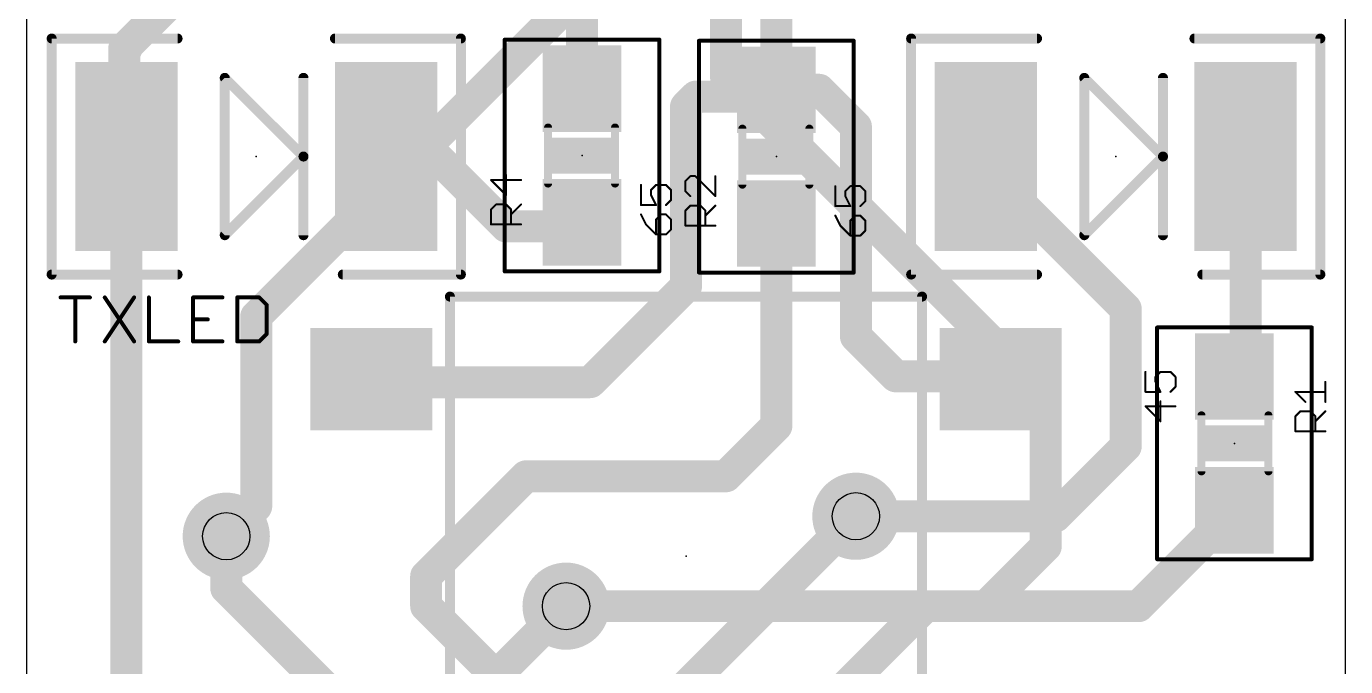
# Model space of a CAD drawing. Extents: x 0 to 16.8, y 0 to 26.7.
# Drawn here: x 0 to 16.76, y 9.01 to 17.15 of the extents above; entities that cross this region are included whole.
import ezdxf

# ---------------------------------------------------------------- set-up
doc = ezdxf.new("R2010")
doc.units = 0
for name, color, linetype in [('1', 22, 'CONTINUOUS'), ('16', 175, 'CONTINUOUS'), ('18', 82, 'CONTINUOUS'), ('20', 7, 'CONTINUOUS'), ('21', 253, 'CONTINUOUS'), ('23', 7, 'CONTINUOUS'), ('25', 253, 'CONTINUOUS'), ('27', 253, 'CONTINUOUS'), ('35', 253, 'CONTINUOUS'), ('39', 22, 'CONTINUOUS'), ('44', 253, 'CONTINUOUS'), ('51', 253, 'CONTINUOUS')]:
    doc.layers.add(name, color=color, linetype=linetype)

# ---------------------------------------------------------------- blocks, each defined once
blk = doc.blocks.new('RECT')
blk.add_solid([(-0.5, -0.5), (0.5, -0.5), (-0.5, 0.5), (0.5, 0.5)])
blk = doc.blocks.new('ROUNDV')
at = {"const_width": 0.5}
blk.add_lwpolyline([(0, -0.25, 1), (0, 0.25, 1), (0, -0.25)], format="xyb", dxfattribs=at)

msp = doc.modelspace()

# ---------------------------------------------------------------- linework, layer by layer
at = {"layer": '1', "const_width": 0.4064}
for points in [[(1.2427, 16.8637), (3.302, 18.923)], [(7.0612, 16.3567), (7.0612, 17.7038)], [(9.5304, 16.3423), (9.5304, 17.5314)], [(1.2427, 16.8637), (1.271, 16.8637)], [(1.2427, 16.8637), (1.2427, 15.5223)], [(8.382, 16.129), (8.509, 16.256)], [(8.509, 16.256), (9.4442, 16.256)], [(9.4442, 16.256), (9.5304, 16.3423)], [(9.5304, 16.3423), (10.0737, 16.3423)], [(10.0737, 16.3423), (10.541, 15.875)], [(8.382, 13.843), (8.382, 16.129)], [(10.541, 15.875), (10.541, 13.208)], [(1.2427, 15.5223), (1.271, 15.494)], [(1.271, 5.334), (1.271, 15.494)], [(4.571, 15.494), (5.207, 15.494)], [(5.207, 15.494), (6.096, 14.605)], [(12.193, 15.494), (12.193, 15.3345)], [(15.493, 12.6982), (15.493, 15.494)], [(12.193, 15.3345), (13.97, 13.5575)], [(6.096, 14.605), (7.0095, 14.605)], [(7.0095, 14.605), (7.0612, 14.6567)], [(9.5304, 14.6423), (9.5304, 12.0704)], [(7.1649, 12.6259), (8.382, 13.843)], [(13.97, 11.811), (13.97, 13.5575)], [(10.541, 13.208), (11.049, 12.7)], [(4.4201, 12.6259), (4.382, 12.664)], [(7.1649, 12.6259), (4.4201, 12.6259)], [(11.049, 12.7), (12.346, 12.7)], [(12.346, 12.7), (12.382, 12.664)], [(15.3516, 12.6982), (15.493, 12.6982)], [(9.5304, 12.0704), (8.89, 11.43)], [(13.081, 10.922), (13.97, 11.811)], [(6.35, 11.43), (5.08, 10.16)], [(8.89, 11.43), (6.35, 11.43)], [(10.541, 10.922), (13.081, 10.922)], [(14.1324, 9.779), (15.3516, 10.9982)], [(2.54, 10.668), (2.54, 10.006)], [(5.08, 10.16), (5.08, 9.779)], [(2.54, 10.006), (4.382, 8.164)], [(5.08, 9.779), (7.874, 6.985)], [(6.858, 9.779), (14.1324, 9.779)]]:
    msp.add_lwpolyline(points, dxfattribs=at)
at = {"layer": '1', "const_width": 0.2032}
for points in [[(1.2427, 16.9653, 1), (1.2427, 16.7621)], [(1.3443, 16.8637, 1), (1.1411, 16.8637)], [(1.1709, 16.9356, 1), (1.3146, 16.7919)], [(1.271, 16.7621, 1), (1.271, 16.9653)], [(6.9596, 16.3567, 1), (7.1628, 16.3567)], [(8.509, 16.3576, 1), (8.509, 16.1544)], [(8.5808, 16.1842, 1), (8.4372, 16.3278)], [(9.3723, 16.3278, 1), (9.516, 16.1842)], [(9.5304, 16.4439, 1), (9.5304, 16.2407)], [(9.4288, 16.3423, 1), (9.632, 16.3423)], [(9.4442, 16.1544, 1), (9.4442, 16.3576)], [(9.6023, 16.2704, 1), (9.4586, 16.4141)], [(10.1456, 16.4141, 1), (10.0019, 16.2704)], [(10.0737, 16.2407, 1), (10.0737, 16.4439)], [(8.4836, 16.129, 1), (8.2804, 16.129)], [(8.3102, 16.2008, 1), (8.4538, 16.0572)], [(10.6426, 15.875, 1), (10.4394, 15.875)], [(10.4692, 15.8032, 1), (10.6128, 15.9468)], [(1.3146, 15.5941, 1), (1.1709, 15.4504)], [(1.1411, 15.5223, 1), (1.3443, 15.5223)], [(1.3726, 15.494, 1), (1.1694, 15.494)], [(1.1992, 15.4222, 1), (1.3428, 15.5658)], [(4.571, 15.5956, 1), (4.571, 15.3924)], [(5.2788, 15.5658, 1), (5.1352, 15.4222)], [(5.207, 15.3924, 1), (5.207, 15.5956)], [(12.2946, 15.494, 1), (12.0914, 15.494)], [(15.5946, 15.494, 1), (15.3914, 15.494)], [(12.2648, 15.4064, 1), (12.1212, 15.2627)], [(12.0914, 15.3345, 1), (12.2946, 15.3345)], [(6.096, 14.7066, 1), (6.096, 14.5034)], [(6.0242, 14.5332, 1), (6.1678, 14.6768)], [(6.9377, 14.6768, 1), (7.0813, 14.5332)], [(7.133, 14.5849, 1), (6.9894, 14.7285)], [(7.0095, 14.5034, 1), (7.0095, 14.7066)], [(9.632, 14.6423, 1), (9.4288, 14.6423)], [(8.2804, 13.843, 1), (8.4836, 13.843)], [(8.4538, 13.7712, 1), (8.3102, 13.9148)], [(14.0716, 13.5575, 1), (13.8684, 13.5575)], [(13.8982, 13.4857, 1), (14.0418, 13.6294)], [(10.4394, 13.208, 1), (10.6426, 13.208)], [(10.6128, 13.2798, 1), (10.4692, 13.1362)], [(4.4538, 12.7358, 1), (4.3102, 12.5922)], [(4.4201, 12.7275, 1), (4.4201, 12.5243)], [(4.3483, 12.5541, 1), (4.4919, 12.6977)], [(7.0931, 12.6977, 1), (7.2367, 12.5541)], [(7.1649, 12.5243, 1), (7.1649, 12.7275)], [(11.049, 12.8016, 1), (11.049, 12.5984)], [(10.9772, 12.6282, 1), (11.1208, 12.7718)], [(12.4178, 12.7718, 1), (12.2742, 12.6282)], [(12.3102, 12.5922, 1), (12.4538, 12.7358)], [(12.346, 12.5984, 1), (12.346, 12.8016)], [(15.3516, 12.7998, 1), (15.3516, 12.5966)], [(15.3914, 12.6982, 1), (15.5946, 12.6982)], [(15.493, 12.5966, 1), (15.493, 12.7998)], [(9.6023, 11.9986, 1), (9.4586, 12.1423)], [(9.4288, 12.0704, 1), (9.632, 12.0704)], [(13.8684, 11.811, 1), (14.0716, 11.811)], [(14.0418, 11.7392, 1), (13.8982, 11.8828)], [(6.35, 11.5316, 1), (6.35, 11.3284)], [(6.4218, 11.3582, 1), (6.2782, 11.5018)], [(8.8182, 11.5018, 1), (8.9618, 11.3582)], [(8.89, 11.3284, 1), (8.89, 11.5316)], [(10.541, 11.0236, 1), (10.541, 10.8204)], [(13.0092, 10.9938, 1), (13.1528, 10.8502)], [(13.081, 10.8204, 1), (13.081, 11.0236)], [(15.4234, 10.9264, 1), (15.2797, 11.07)], [(2.6416, 10.668, 1), (2.4384, 10.668)], [(5.1816, 10.16, 1), (4.9784, 10.16)], [(5.0082, 10.2318, 1), (5.1518, 10.0882)], [(2.4384, 10.006, 1), (2.6416, 10.006)], [(2.6118, 10.0778, 1), (2.4682, 9.9342)], [(5.1518, 9.8508, 1), (5.0082, 9.7072)], [(6.858, 9.8806, 1), (6.858, 9.6774)], [(14.0606, 9.8508, 1), (14.2042, 9.7072)], [(14.1324, 9.6774, 1), (14.1324, 9.8806)], [(4.9784, 9.779, 1), (5.1816, 9.779)]]:
    msp.add_lwpolyline(points, format="xyb", dxfattribs=at)
at = {"layer": '16', "const_width": 0.4064}
for points in [[(8.382, 18.923), (2.921, 13.462)], [(8.89, 16.51), (8.89, 18.415)], [(12.954, 12.446), (8.89, 16.51)], [(2.921, 13.462), (2.921, 11.049)], [(12.954, 10.541), (12.954, 12.446)], [(2.921, 11.049), (2.54, 10.668)], [(5.842, 6.223), (10.541, 10.922)], [(12.192, 9.779), (12.954, 10.541)], [(3.302, 6.223), (6.858, 9.779)], [(10.287, 8.636), (11.43, 9.779)], [(11.43, 9.779), (12.192, 9.779)]]:
    msp.add_lwpolyline(points, dxfattribs=at)
at = {"layer": '16', "const_width": 0.2032}
for points in [[(8.7884, 16.51, 1), (8.9916, 16.51)], [(8.9618, 16.5818, 1), (8.8182, 16.4382)], [(3.0226, 13.462, 1), (2.8194, 13.462)], [(2.8492, 13.5338, 1), (2.9928, 13.3902)], [(13.0556, 12.446, 1), (12.8524, 12.446)], [(12.8822, 12.3742, 1), (13.0258, 12.5178)], [(2.9928, 10.9772, 1), (2.8492, 11.1208)], [(2.8194, 11.049, 1), (3.0226, 11.049)], [(10.6128, 10.8502, 1), (10.4692, 10.9938)], [(2.4682, 10.7398, 1), (2.6118, 10.5962)], [(13.0258, 10.4692, 1), (12.8822, 10.6128)], [(12.8524, 10.541, 1), (13.0556, 10.541)], [(6.9298, 9.7072, 1), (6.7862, 9.8508)], [(11.43, 9.8806, 1), (11.43, 9.6774)], [(11.5018, 9.7072, 1), (11.3582, 9.8508)], [(12.1202, 9.8508, 1), (12.2638, 9.7072)], [(12.192, 9.6774, 1), (12.192, 9.8806)]]:
    msp.add_lwpolyline(points, format="xyb", dxfattribs=at)
at = {"layer": '20'}
for p, q in [((0, 20.32), (0, 0)), ((16.764, 0), (16.764, 20.066))]:
    msp.add_line(p, q, dxfattribs=at)
at = {"layer": '21', "const_width": 0.127}
for points in [[(1.921, 16.994), (0.321, 16.994)], [(0.321, 16.994), (0.321, 13.994)], [(3.921, 16.994), (5.521, 16.994)], [(5.521, 16.994), (5.521, 13.994)], [(12.843, 16.994), (11.243, 16.994)], [(11.243, 16.994), (11.243, 13.994)], [(14.843, 16.994), (16.443, 16.994)], [(16.443, 16.994), (16.443, 13.994)], [(2.521, 16.494), (2.521, 14.494)], [(3.521, 15.494), (2.521, 16.494)], [(3.521, 15.494), (3.521, 16.494)], [(13.443, 16.494), (13.443, 14.494)], [(14.443, 15.494), (13.443, 16.494)], [(14.443, 15.494), (14.443, 16.494)], [(2.521, 14.494), (3.521, 15.494)], [(3.521, 15.494), (3.521, 14.494)], [(13.443, 14.494), (14.443, 15.494)], [(14.443, 15.494), (14.443, 14.494)], [(0.321, 13.994), (1.921, 13.994)], [(5.521, 13.994), (4.021, 13.994)], [(11.243, 13.994), (12.843, 13.994)], [(16.443, 13.994), (14.943, 13.994)]]:
    msp.add_lwpolyline(points, dxfattribs=at)
at = {"layer": '21', "const_width": 0.0635}
for points in [[(0.321, 17.0257, 1), (0.321, 16.9623)], [(0.3528, 16.994, 1), (0.2893, 16.994)], [(1.921, 16.9623, 1), (1.921, 17.0257)], [(3.921, 17.0257, 1), (3.921, 16.9623)], [(5.5527, 16.994, 1), (5.4893, 16.994)], [(5.521, 16.9623, 1), (5.521, 17.0257)], [(11.2748, 16.994, 1), (11.2112, 16.994)], [(11.243, 17.0257, 1), (11.243, 16.9623)], [(12.843, 16.9623, 1), (12.843, 17.0257)], [(14.843, 17.0257, 1), (14.843, 16.9623)], [(16.4748, 16.994, 1), (16.4113, 16.994)], [(16.443, 16.9623, 1), (16.443, 17.0257)], [(2.5435, 16.5165, 1), (2.4985, 16.4715)], [(2.5528, 16.494, 1), (2.4892, 16.494)], [(3.5528, 16.494, 1), (3.4893, 16.494)], [(13.4655, 16.5165, 1), (13.4205, 16.4715)], [(13.4748, 16.494, 1), (13.4113, 16.494)], [(14.4748, 16.494, 1), (14.4113, 16.494)], [(3.5528, 15.494, 1), (3.4893, 15.494)], [(3.4893, 15.494, 1), (3.5528, 15.494)], [(3.4985, 15.4715, 1), (3.5435, 15.5165)], [(3.5435, 15.4715, 1), (3.4985, 15.5165)], [(14.4748, 15.494, 1), (14.4113, 15.494)], [(14.4113, 15.494, 1), (14.4748, 15.494)], [(14.4205, 15.4715, 1), (14.4655, 15.5165)], [(14.4655, 15.4715, 1), (14.4205, 15.5165)], [(2.4985, 14.5165, 1), (2.5435, 14.4715)], [(2.4892, 14.494, 1), (2.5528, 14.494)], [(3.4893, 14.494, 1), (3.5528, 14.494)], [(13.4205, 14.5165, 1), (13.4655, 14.4715)], [(13.4113, 14.494, 1), (13.4748, 14.494)], [(14.4113, 14.494, 1), (14.4748, 14.494)], [(0.321, 14.0258, 1), (0.321, 13.9623)], [(0.2893, 13.994, 1), (0.3528, 13.994)], [(1.921, 13.9623, 1), (1.921, 14.0258)], [(4.021, 14.0258, 1), (4.021, 13.9623)], [(5.4893, 13.994, 1), (5.5527, 13.994)], [(5.521, 13.9623, 1), (5.521, 14.0258)], [(11.2112, 13.994, 1), (11.2748, 13.994)], [(11.243, 14.0258, 1), (11.243, 13.9623)], [(12.843, 13.9623, 1), (12.843, 14.0258)], [(14.943, 14.0258, 1), (14.943, 13.9623)], [(16.4113, 13.994, 1), (16.4748, 13.994)], [(16.443, 13.9623, 1), (16.443, 14.0258)]]:
    msp.add_lwpolyline(points, format="xyb", dxfattribs=at)
at = {"layer": '23'}
for p in [(2.921, 15.494), (7.0612, 15.5067), (9.5304, 15.4923), (13.843, 15.494), (15.3516, 11.8482), (8.382, 10.414)]:
    msp.add_point(p, dxfattribs=at)
at = {"layer": '25'}
for points, const_width in [([(6.0958, 15.0046), (6.0958, 15.2588)], 0.0254), ([(8.438, 15.2444), (8.3744, 15.1808)], 0.0254), ([(8.5015, 15.2444), (8.438, 15.2444)], 0.0254), ([(8.7557, 14.9902), (8.5015, 15.2444)], 0.0254), ([(8.7557, 15.2444), (8.7557, 14.9902)], 0.0254), ([(6.2865, 15.1953), (5.9052, 15.1953)], 0.0254), ([(5.9052, 15.1953), (6.0958, 15.0046)], 0.0254), ([(8.3744, 15.1808), (8.3744, 15.0537)], 0.0254), ([(8.3744, 15.0537), (8.438, 14.9902)], 0.0254), ([(5.9052, 14.8211), (5.9687, 14.8846)], 0.0254), ([(5.9052, 14.6304), (5.9052, 14.8211)], 0.0254), ([(5.9687, 14.8846), (6.0958, 14.8846)], 0.0254), ([(6.0958, 14.8846), (6.1594, 14.8211)], 0.0254), ([(6.1594, 14.7575), (6.2865, 14.8846)], 0.0254), ([(6.1594, 14.8211), (6.1594, 14.6304)], 0.0254), ([(8.3744, 14.8066), (8.438, 14.8702)], 0.0254), ([(8.3744, 14.616), (8.3744, 14.8066)], 0.0254), ([(8.438, 14.8702), (8.5651, 14.8702)], 0.0254), ([(8.5651, 14.8702), (8.6286, 14.8066)], 0.0254), ([(8.6286, 14.7431), (8.7557, 14.8702)], 0.0254), ([(8.6286, 14.8066), (8.6286, 14.616)], 0.0254), ([(6.2865, 14.6304), (5.9052, 14.6304)], 0.0254), ([(8.7557, 14.616), (8.3744, 14.616)], 0.0254), ([(0.4346, 13.7029), (0.8074, 13.7029)], 0.0508), ([(0.621, 13.1436), (0.621, 13.7029)], 0.0508), ([(0.9959, 13.7029), (1.3687, 13.1436)], 0.0508), ([(1.3687, 13.7029), (0.9959, 13.1436)], 0.0508), ([(1.5572, 13.7029), (1.5572, 13.1436)], 0.0508), ([(2.4914, 13.7029), (2.1185, 13.7029)], 0.0508), ([(2.1185, 13.7029), (2.1185, 13.1436)], 0.0508), ([(2.6798, 13.7029), (2.6798, 13.1436)], 0.0508), ([(2.9594, 13.7029), (2.6798, 13.7029)], 0.0508), ([(3.0527, 13.6097), (2.9594, 13.7029)], 0.0508), ([(3.0527, 13.2368), (3.0527, 13.6097)], 0.0508), ([(2.1185, 13.4232), (2.3049, 13.4232)], 0.0508), ([(2.9594, 13.1436), (3.0527, 13.2368)], 0.0508), ([(1.5572, 13.1436), (1.93, 13.1436)], 0.0508), ([(2.1185, 13.1436), (2.4914, 13.1436)], 0.0508), ([(2.6798, 13.1436), (2.9594, 13.1436)], 0.0508), ([(16.5073, 12.3757), (16.5073, 12.6299)], 0.0254), ([(16.2531, 12.3757), (16.126, 12.5028)], 0.0254), ([(16.126, 12.5028), (16.5073, 12.5028)], 0.0254), ([(16.126, 12.1921), (16.1895, 12.2557)], 0.0254), ([(16.1895, 12.2557), (16.3166, 12.2557)], 0.0254), ([(16.3166, 12.2557), (16.3802, 12.1921)], 0.0254), ([(16.3802, 12.1286), (16.5073, 12.2557)], 0.0254), ([(16.126, 12.0015), (16.126, 12.1921)], 0.0254), ([(16.3802, 12.1921), (16.3802, 12.0015)], 0.0254), ([(16.5073, 12.0015), (16.126, 12.0015)], 0.0254)]:
    msp.add_lwpolyline(points, dxfattribs=dict(at, const_width=const_width))
for points, const_width in [([(6.1022, 15.2588, 1), (6.0895, 15.2588)], 0.0127), ([(8.438, 15.2507, 1), (8.438, 15.238)], 0.0127), ([(8.4424, 15.2399, 1), (8.4335, 15.2489)], 0.0127), ([(8.506, 15.2489, 1), (8.497, 15.2399)], 0.0127), ([(8.5015, 15.238, 1), (8.5015, 15.2507)], 0.0127), ([(8.7621, 15.2444, 1), (8.7494, 15.2444)], 0.0127), ([(5.9097, 15.1998, 1), (5.9007, 15.1908)], 0.0127), ([(5.9052, 15.2016, 1), (5.9052, 15.1889)], 0.0127), ([(6.2865, 15.1889, 1), (6.2865, 15.2016)], 0.0127), ([(8.3807, 15.1808, 1), (8.368, 15.1808)], 0.0127), ([(8.3699, 15.1853, 1), (8.3789, 15.1763)], 0.0127), ([(6.0895, 15.0046, 1), (6.1022, 15.0046)], 0.0127), ([(6.0913, 15.0001, 1), (6.1003, 15.0091)], 0.0127), ([(8.3789, 15.0582, 1), (8.3699, 15.0492)], 0.0127), ([(8.368, 15.0537, 1), (8.3807, 15.0537)], 0.0127), ([(8.4335, 14.9857, 1), (8.4424, 14.9947)], 0.0127), ([(8.7494, 14.9902, 1), (8.7621, 14.9902)], 0.0127), ([(8.7512, 14.9857, 1), (8.7602, 14.9947)], 0.0127), ([(5.9115, 14.8211, 1), (5.8988, 14.8211)], 0.0127), ([(5.9007, 14.8256, 1), (5.9097, 14.8166)], 0.0127), ([(5.9687, 14.891, 1), (5.9687, 14.8783)], 0.0127), ([(5.9732, 14.8801, 1), (5.9642, 14.8891)], 0.0127), ([(6.1003, 14.8891, 1), (6.0913, 14.8801)], 0.0127), ([(6.0958, 14.8783, 1), (6.0958, 14.891)], 0.0127), ([(6.1657, 14.8211, 1), (6.153, 14.8211)], 0.0127), ([(6.1549, 14.762, 1), (6.1639, 14.753)], 0.0127), ([(6.1549, 14.8166, 1), (6.1639, 14.8256)], 0.0127), ([(6.291, 14.8801, 1), (6.282, 14.8891)], 0.0127), ([(8.3807, 14.8066, 1), (8.368, 14.8066)], 0.0127), ([(8.3699, 14.8111, 1), (8.3789, 14.8021)], 0.0127), ([(8.438, 14.8765, 1), (8.438, 14.8638)], 0.0127), ([(8.4424, 14.8657, 1), (8.4335, 14.8747)], 0.0127), ([(8.5695, 14.8747, 1), (8.5606, 14.8657)], 0.0127), ([(8.5651, 14.8638, 1), (8.5651, 14.8765)], 0.0127), ([(8.635, 14.8066, 1), (8.6223, 14.8066)], 0.0127), ([(8.6241, 14.7476, 1), (8.6331, 14.7386)], 0.0127), ([(8.6241, 14.8021, 1), (8.6331, 14.8111)], 0.0127), ([(8.7602, 14.8657, 1), (8.7512, 14.8747)], 0.0127), ([(5.8988, 14.6304, 1), (5.9115, 14.6304)], 0.0127), ([(5.9052, 14.6367, 1), (5.9052, 14.6241)], 0.0127), ([(6.153, 14.6304, 1), (6.1657, 14.6304)], 0.0127), ([(6.2865, 14.6241, 1), (6.2865, 14.6367)], 0.0127), ([(8.3744, 14.6223, 1), (8.3744, 14.6096)], 0.0127), ([(8.368, 14.616, 1), (8.3807, 14.616)], 0.0127), ([(8.6223, 14.616, 1), (8.635, 14.616)], 0.0127), ([(8.7557, 14.6096, 1), (8.7557, 14.6223)], 0.0127), ([(0.4346, 13.7156, 1), (0.4346, 13.6902)], 0.0254), ([(0.6337, 13.7029, 1), (0.6083, 13.7029)], 0.0254), ([(0.8074, 13.6902, 1), (0.8074, 13.7156)], 0.0254), ([(1.0064, 13.7099, 1), (0.9853, 13.6958)], 0.0254), ([(1.3793, 13.6958, 1), (1.3582, 13.7099)], 0.0254), ([(1.5699, 13.7029, 1), (1.5445, 13.7029)], 0.0254), ([(2.1185, 13.7156, 1), (2.1185, 13.6902)], 0.0254), ([(2.1312, 13.7029, 1), (2.1058, 13.7029)], 0.0254), ([(2.4914, 13.6902, 1), (2.4914, 13.7156)], 0.0254), ([(2.6925, 13.7029, 1), (2.6671, 13.7029)], 0.0254), ([(2.6798, 13.7156, 1), (2.6798, 13.6902)], 0.0254), ([(2.9684, 13.7119, 1), (2.9505, 13.6939)], 0.0254), ([(2.9594, 13.6902, 1), (2.9594, 13.7156)], 0.0254), ([(3.0654, 13.6097, 1), (3.04, 13.6097)], 0.0254), ([(3.0437, 13.6007, 1), (3.0616, 13.6186)], 0.0254), ([(2.1185, 13.4359, 1), (2.1185, 13.4105)], 0.0254), ([(2.3049, 13.4105, 1), (2.3049, 13.4359)], 0.0254), ([(3.04, 13.2368, 1), (3.0654, 13.2368)], 0.0254), ([(3.0616, 13.2278, 1), (3.0437, 13.2458)], 0.0254), ([(0.6083, 13.1436, 1), (0.6337, 13.1436)], 0.0254), ([(0.9853, 13.1506, 1), (1.0064, 13.1366)], 0.0254), ([(1.3582, 13.1366, 1), (1.3793, 13.1506)], 0.0254), ([(1.5572, 13.1563, 1), (1.5572, 13.1309)], 0.0254), ([(1.5445, 13.1436, 1), (1.5699, 13.1436)], 0.0254), ([(1.93, 13.1309, 1), (1.93, 13.1563)], 0.0254), ([(2.1185, 13.1563, 1), (2.1185, 13.1309)], 0.0254), ([(2.1058, 13.1436, 1), (2.1312, 13.1436)], 0.0254), ([(2.4914, 13.1309, 1), (2.4914, 13.1563)], 0.0254), ([(2.6798, 13.1563, 1), (2.6798, 13.1309)], 0.0254), ([(2.6671, 13.1436, 1), (2.6925, 13.1436)], 0.0254), ([(2.9505, 13.1526, 1), (2.9684, 13.1346)], 0.0254), ([(2.9594, 13.1309, 1), (2.9594, 13.1563)], 0.0254), ([(16.5136, 12.6299, 1), (16.5009, 12.6299)], 0.0127), ([(16.1305, 12.5073, 1), (16.1215, 12.4983)], 0.0127), ([(16.126, 12.5091, 1), (16.126, 12.4964)], 0.0127), ([(16.5073, 12.4964, 1), (16.5073, 12.5091)], 0.0127), ([(16.1895, 12.262, 1), (16.1895, 12.2493)], 0.0127), ([(16.194, 12.2512, 1), (16.185, 12.2602)], 0.0127), ([(16.2486, 12.3712, 1), (16.2576, 12.3802)], 0.0127), ([(16.3211, 12.2602, 1), (16.3121, 12.2512)], 0.0127), ([(16.3166, 12.2493, 1), (16.3166, 12.262)], 0.0127), ([(16.5009, 12.3757, 1), (16.5136, 12.3757)], 0.0127), ([(16.5118, 12.2512, 1), (16.5028, 12.2602)], 0.0127), ([(16.1323, 12.1921, 1), (16.1196, 12.1921)], 0.0127), ([(16.1215, 12.1966, 1), (16.1305, 12.1877)], 0.0127), ([(16.3865, 12.1921, 1), (16.3738, 12.1921)], 0.0127), ([(16.3757, 12.1331, 1), (16.3847, 12.1241)], 0.0127), ([(16.3757, 12.1877, 1), (16.3847, 12.1966)], 0.0127), ([(16.1196, 12.0015, 1), (16.1323, 12.0015)], 0.0127), ([(16.126, 12.0078, 1), (16.126, 11.9951)], 0.0127), ([(16.3738, 12.0015, 1), (16.3865, 12.0015)], 0.0127), ([(16.5073, 11.9951, 1), (16.5073, 12.0078)], 0.0127)]:
    msp.add_lwpolyline(points, format="xyb", dxfattribs=dict(at, const_width=const_width))
at = {"layer": '27', "const_width": 0.0254}
for points in [[(7.8102, 15.1318), (7.8102, 14.8776)], [(7.9373, 15.0683), (8.0008, 15.1318)], [(8.0008, 15.1318), (8.1279, 15.1318)], [(8.1279, 15.1318), (8.1915, 15.0683)], [(10.2794, 15.1174), (10.2794, 14.8632)], [(10.4065, 15.0538), (10.4701, 15.1174)], [(10.4701, 15.1174), (10.5972, 15.1174)], [(10.5972, 15.1174), (10.6607, 15.0538)], [(7.9373, 15.0047), (7.9373, 15.0683)], [(8.0008, 14.8776), (7.9373, 15.0047)], [(8.1915, 14.9412), (8.1279, 14.8776)], [(8.1915, 15.0683), (8.1915, 14.9412)], [(10.4065, 14.9903), (10.4065, 15.0538)], [(10.4701, 14.8632), (10.4065, 14.9903)], [(10.6607, 14.9267), (10.5972, 14.8632)], [(10.6607, 15.0538), (10.6607, 14.9267)], [(7.8102, 14.8776), (8.0008, 14.8776)], [(7.8102, 14.7576), (7.8737, 14.6305)], [(8.0644, 14.7576), (8.0008, 14.6941)], [(8.1279, 14.7576), (8.0644, 14.7576)], [(8.1915, 14.6941), (8.1279, 14.7576)], [(10.2794, 14.8632), (10.4701, 14.8632)], [(10.2794, 14.7432), (10.343, 14.6161)], [(10.5336, 14.7432), (10.4701, 14.6796)], [(10.5972, 14.7432), (10.5336, 14.7432)], [(10.6607, 14.6796), (10.5972, 14.7432)], [(7.8737, 14.6305), (8.0008, 14.5034)], [(8.0008, 14.6941), (8.0008, 14.5034)], [(8.1915, 14.567), (8.1915, 14.6941)], [(10.343, 14.6161), (10.4701, 14.489)], [(10.4701, 14.6796), (10.4701, 14.489)], [(10.6607, 14.5525), (10.6607, 14.6796)], [(8.0008, 14.5034), (8.1279, 14.5034)], [(8.1279, 14.5034), (8.1915, 14.567)], [(10.4701, 14.489), (10.5972, 14.489)], [(10.5972, 14.489), (10.6607, 14.5525)], [(14.221, 12.7569), (14.221, 12.5027)], [(14.3481, 12.6934), (14.4116, 12.7569)], [(14.4116, 12.7569), (14.5387, 12.7569)], [(14.5387, 12.7569), (14.6023, 12.6934)], [(14.3481, 12.6298), (14.3481, 12.6934)], [(14.4116, 12.5027), (14.3481, 12.6298)], [(14.6023, 12.5662), (14.5387, 12.5027)], [(14.6023, 12.6934), (14.6023, 12.5662)], [(14.221, 12.5027), (14.4116, 12.5027)], [(14.6023, 12.3191), (14.221, 12.3191)], [(14.221, 12.3191), (14.4116, 12.1285)], [(14.4116, 12.1285), (14.4116, 12.3827)]]:
    msp.add_lwpolyline(points, dxfattribs=at)
at = {"layer": '27', "const_width": 0.0127}
for points in [[(7.8165, 15.1318, 1), (7.8038, 15.1318)], [(8.0008, 15.1382, 1), (8.0008, 15.1255)], [(8.0053, 15.1273, 1), (7.9963, 15.1363)], [(8.1324, 15.1363, 1), (8.1235, 15.1273)], [(8.1279, 15.1255, 1), (8.1279, 15.1382)], [(10.2857, 15.1174, 1), (10.273, 15.1174)], [(10.4701, 15.1237, 1), (10.4701, 15.111)], [(10.4745, 15.1129, 1), (10.4656, 15.1219)], [(10.6017, 15.1219, 1), (10.5927, 15.1129)], [(10.5972, 15.111, 1), (10.5972, 15.1237)], [(7.9436, 15.0683, 1), (7.9309, 15.0683)], [(7.9328, 15.0728, 1), (7.9418, 15.0638)], [(7.943, 15.0076, 1), (7.9316, 15.0019)], [(7.9309, 15.0047, 1), (7.9436, 15.0047)], [(8.1978, 15.0683, 1), (8.1852, 15.0683)], [(8.1852, 14.9412, 1), (8.1978, 14.9412)], [(8.187, 15.0638, 1), (8.196, 15.0728)], [(8.196, 14.9367, 1), (8.187, 14.9456)], [(10.4129, 15.0538, 1), (10.4002, 15.0538)], [(10.402, 15.0583, 1), (10.411, 15.0493)], [(10.4122, 14.9931, 1), (10.4008, 14.9874)], [(10.4002, 14.9903, 1), (10.4129, 14.9903)], [(10.6671, 15.0538, 1), (10.6544, 15.0538)], [(10.6544, 14.9267, 1), (10.6671, 14.9267)], [(10.6562, 15.0493, 1), (10.6652, 15.0583)], [(10.6652, 14.9222, 1), (10.6562, 14.9312)], [(7.8102, 14.884, 1), (7.8102, 14.8713)], [(7.8038, 14.8776, 1), (7.8165, 14.8776)], [(7.8159, 14.7605, 1), (7.8045, 14.7548)], [(7.9952, 14.8748, 1), (8.0065, 14.8804)], [(8.0008, 14.8713, 1), (8.0008, 14.884)], [(8.0644, 14.764, 1), (8.0644, 14.7513)], [(8.0689, 14.7531, 1), (8.0599, 14.7621)], [(8.1235, 14.8821, 1), (8.1324, 14.8731)], [(8.1324, 14.7621, 1), (8.1235, 14.7531)], [(8.1279, 14.7513, 1), (8.1279, 14.764)], [(10.2794, 14.8695, 1), (10.2794, 14.8568)], [(10.273, 14.8632, 1), (10.2857, 14.8632)], [(10.2851, 14.746, 1), (10.2737, 14.7403)], [(10.4644, 14.8603, 1), (10.4757, 14.866)], [(10.4701, 14.8568, 1), (10.4701, 14.8695)], [(10.5336, 14.7495, 1), (10.5336, 14.7368)], [(10.5381, 14.7387, 1), (10.5291, 14.7477)], [(10.5927, 14.8677, 1), (10.6017, 14.8587)], [(10.6017, 14.7477, 1), (10.5927, 14.7387)], [(10.5972, 14.7368, 1), (10.5972, 14.7495)], [(7.8782, 14.635, 1), (7.8692, 14.626)], [(7.8681, 14.6277, 1), (7.8794, 14.6333)], [(7.9963, 14.6986, 1), (8.0053, 14.6896)], [(8.0072, 14.6941, 1), (7.9945, 14.6941)], [(8.1978, 14.6941, 1), (8.1852, 14.6941)], [(8.187, 14.6896, 1), (8.196, 14.6986)], [(10.3474, 14.6206, 1), (10.3385, 14.6116)], [(10.3373, 14.6132, 1), (10.3486, 14.6189)], [(10.4764, 14.6796, 1), (10.4637, 14.6796)], [(10.4656, 14.6841, 1), (10.4745, 14.6751)], [(10.6671, 14.6796, 1), (10.6544, 14.6796)], [(10.6562, 14.6751, 1), (10.6652, 14.6841)], [(8.0008, 14.5098, 1), (8.0008, 14.4971)], [(7.9945, 14.5034, 1), (8.0072, 14.5034)], [(7.9963, 14.4989, 1), (8.0053, 14.5079)], [(8.1235, 14.5079, 1), (8.1324, 14.4989)], [(8.1279, 14.4971, 1), (8.1279, 14.5098)], [(8.1852, 14.567, 1), (8.1978, 14.567)], [(8.196, 14.5625, 1), (8.187, 14.5714)], [(10.4637, 14.489, 1), (10.4764, 14.489)], [(10.4701, 14.4953, 1), (10.4701, 14.4826)], [(10.4656, 14.4845, 1), (10.4745, 14.4935)], [(10.5927, 14.4935, 1), (10.6017, 14.4845)], [(10.5972, 14.4826, 1), (10.5972, 14.4953)], [(10.6544, 14.5525, 1), (10.6671, 14.5525)], [(10.6652, 14.548, 1), (10.6562, 14.557)], [(14.2273, 12.7569, 1), (14.2146, 12.7569)], [(14.4116, 12.7633, 1), (14.4116, 12.7506)], [(14.4161, 12.7524, 1), (14.4071, 12.7614)], [(14.5432, 12.7614, 1), (14.5342, 12.7524)], [(14.5387, 12.7506, 1), (14.5387, 12.7633)], [(14.3544, 12.6934, 1), (14.3417, 12.6934)], [(14.3436, 12.6978, 1), (14.3526, 12.6889)], [(14.3538, 12.6326, 1), (14.3424, 12.627)], [(14.3417, 12.6298, 1), (14.3544, 12.6298)], [(14.6086, 12.6934, 1), (14.5959, 12.6934)], [(14.5978, 12.6889, 1), (14.6068, 12.6978)], [(14.6068, 12.5618, 1), (14.5978, 12.5707)], [(14.221, 12.509, 1), (14.221, 12.4963)], [(14.2146, 12.5027, 1), (14.2273, 12.5027)], [(14.4059, 12.4998, 1), (14.4173, 12.5055)], [(14.4116, 12.4963, 1), (14.4116, 12.509)], [(14.5342, 12.5072, 1), (14.5432, 12.4982)], [(14.5959, 12.5662, 1), (14.6086, 12.5662)], [(14.221, 12.3255, 1), (14.221, 12.3128)], [(14.2255, 12.3236, 1), (14.2165, 12.3147)], [(14.418, 12.3827, 1), (14.4053, 12.3827)], [(14.6023, 12.3128, 1), (14.6023, 12.3255)], [(14.4053, 12.1285, 1), (14.418, 12.1285)], [(14.4071, 12.124, 1), (14.4161, 12.133)]]:
    msp.add_lwpolyline(points, format="xyb", dxfattribs=at)
at = {"layer": '39', "const_width": 0.0508}
for points in [[(6.0782, 14.0337), (6.0782, 16.9797)], [(6.0782, 16.9797), (8.0442, 16.9797)], [(8.0442, 16.9797), (8.0442, 14.0337)], [(8.5474, 14.0193), (8.5474, 16.9653)], [(8.5474, 16.9653), (10.5134, 16.9653)], [(10.5134, 16.9653), (10.5134, 14.0193)], [(8.0442, 14.0337), (6.0782, 14.0337)], [(10.5134, 14.0193), (8.5474, 14.0193)], [(14.3686, 10.3752), (14.3686, 13.3212)], [(14.3686, 13.3212), (16.3346, 13.3212)], [(16.3346, 13.3212), (16.3346, 10.3752)], [(16.3346, 10.3752), (14.3686, 10.3752)]]:
    msp.add_lwpolyline(points, dxfattribs=at)
at = {"layer": '39', "const_width": 0.0254}
for points in [[(6.0909, 16.9797, 1), (6.0655, 16.9797)], [(6.0782, 16.9924, 1), (6.0782, 16.967)], [(8.0569, 16.9797, 1), (8.0315, 16.9797)], [(8.0442, 16.967, 1), (8.0442, 16.9924)], [(8.5601, 16.9653, 1), (8.5347, 16.9653)], [(8.5474, 16.978, 1), (8.5474, 16.9526)], [(10.5261, 16.9653, 1), (10.5007, 16.9653)], [(10.5134, 16.9526, 1), (10.5134, 16.978)], [(6.0782, 14.0464, 1), (6.0782, 14.021)], [(6.0655, 14.0337, 1), (6.0909, 14.0337)], [(8.0315, 14.0337, 1), (8.0569, 14.0337)], [(8.0442, 14.021, 1), (8.0442, 14.0464)], [(8.5474, 14.032, 1), (8.5474, 14.0066)], [(8.5347, 14.0193, 1), (8.5601, 14.0193)], [(10.5007, 14.0193, 1), (10.5261, 14.0193)], [(10.5134, 14.0066, 1), (10.5134, 14.032)], [(14.3813, 13.3212, 1), (14.3559, 13.3212)], [(14.3686, 13.3339, 1), (14.3686, 13.3085)], [(16.3473, 13.3212, 1), (16.3219, 13.3212)], [(16.3346, 13.3085, 1), (16.3346, 13.3339)], [(14.3686, 10.3879, 1), (14.3686, 10.3625)], [(16.3346, 10.3625, 1), (16.3346, 10.3879)], [(14.3559, 10.3752, 1), (14.3813, 10.3752)], [(16.3219, 10.3752, 1), (16.3473, 10.3752)]]:
    msp.add_lwpolyline(points, format="xyb", dxfattribs=at)
at = {"layer": '44'}
for centre in [(10.541, 10.922), (2.54, 10.668), (6.858, 9.779)]:
    msp.add_circle(centre, 0.3, dxfattribs=at)
at = {"layer": '51'}
for points, const_width in [([(6.6292, 15.1507), (6.6292, 15.8627)], 0.1016), ([(7.4802, 15.1507), (7.4802, 15.8627)], 0.1016), ([(9.0984, 15.1363), (9.0984, 15.8483)], 0.1016), ([(9.9494, 15.1363), (9.9494, 15.8483)], 0.1016), ([(11.382, 13.714), (5.382, 13.714)], 0.127), ([(5.382, 7.114), (5.382, 13.714)], 0.127), ([(11.382, 13.714), (11.382, 7.114)], 0.127), ([(14.9326, 12.2042), (14.9326, 11.4922)], 0.1016), ([(15.7836, 12.2042), (15.7836, 11.4922)], 0.1016)]:
    msp.add_lwpolyline(points, dxfattribs=dict(at, const_width=const_width))
for points, const_width in [([(6.6546, 15.8627, 1), (6.6038, 15.8627)], 0.0508), ([(7.5056, 15.8627, 1), (7.4548, 15.8627)], 0.0508), ([(9.1238, 15.8483, 1), (9.073, 15.8483)], 0.0508), ([(9.9748, 15.8483, 1), (9.924, 15.8483)], 0.0508), ([(6.6038, 15.1507, 1), (6.6546, 15.1507)], 0.0508), ([(7.4548, 15.1507, 1), (7.5056, 15.1507)], 0.0508), ([(9.073, 15.1363, 1), (9.1238, 15.1363)], 0.0508), ([(9.924, 15.1363, 1), (9.9748, 15.1363)], 0.0508), ([(5.382, 13.7458, 1), (5.382, 13.6822)], 0.0635), ([(5.4138, 13.714, 1), (5.3503, 13.714)], 0.0635), ([(11.4138, 13.714, 1), (11.3502, 13.714)], 0.0635), ([(11.382, 13.6822, 1), (11.382, 13.7458)], 0.0635), ([(14.958, 12.2042, 1), (14.9072, 12.2042)], 0.0508), ([(15.809, 12.2042, 1), (15.7582, 12.2042)], 0.0508), ([(14.9072, 11.4922, 1), (14.958, 11.4922)], 0.0508), ([(15.7582, 11.4922, 1), (15.809, 11.4922)], 0.0508)]:
    msp.add_lwpolyline(points, format="xyb", dxfattribs=dict(at, const_width=const_width))

# ---------------------------------------------------------------- block references
at = {"layer": '1', "xscale": 1.1}
for p, rotation in [((7.0612, 16.3567), 90), ((9.5304, 16.3423), 90), ((7.0612, 14.6567), 90), ((9.5304, 14.6423), 90), ((15.3516, 12.6982), 270), ((15.3516, 10.9982), 270)]:
    msp.add_blockref('RECT', p, dxfattribs=dict(at, rotation=rotation))
at = {"layer": '1', "yscale": 1.3}
for p, xscale, rotation in [((1.271, 15.494), 2.4, 90), ((4.571, 15.494), 2.4, 90), ((12.193, 15.494), 2.4, 90), ((15.493, 15.494), 2.4, 90), ((4.382, 12.664), 1.55, 180), ((12.382, 12.664), 1.55, 180)]:
    msp.add_blockref('RECT', p, dxfattribs=dict(at, xscale=xscale, rotation=rotation))
at = {"layer": '18', "xscale": 1.108, "yscale": 1.108}
for p in [(10.541, 10.922), (10.541, 10.922), (2.54, 10.668), (2.54, 10.668), (6.858, 9.779), (6.858, 9.779)]:
    msp.add_blockref('ROUNDV', p, dxfattribs=at)
at = {"layer": '21', "xscale": 0.4572, "yscale": 0.762}
for p, rotation in [((7.0612, 15.5067), 90), ((9.5304, 15.4923), 90), ((15.3516, 11.8482), 270)]:
    msp.add_blockref('RECT', p, dxfattribs=dict(at, rotation=rotation))
at = {"layer": '35', "xscale": 0.3998, "yscale": 0.6}
for p, rotation in [((7.0612, 15.5067), 90), ((9.5304, 15.4923), 90), ((15.3516, 11.8482), 270)]:
    msp.add_blockref('RECT', p, dxfattribs=dict(at, rotation=rotation))
at = {"layer": '51', "xscale": 0.5001, "yscale": 0.95}
for p, rotation in [((7.0561, 16.087), 90), ((9.5253, 16.0725), 90), ((7.0561, 14.9186), 90), ((9.5253, 14.9041), 90), ((15.3567, 12.4363), 270), ((15.3567, 11.2679), 270)]:
    msp.add_blockref('RECT', p, dxfattribs=dict(at, rotation=rotation))

doc.saveas('drawing.dxf')
